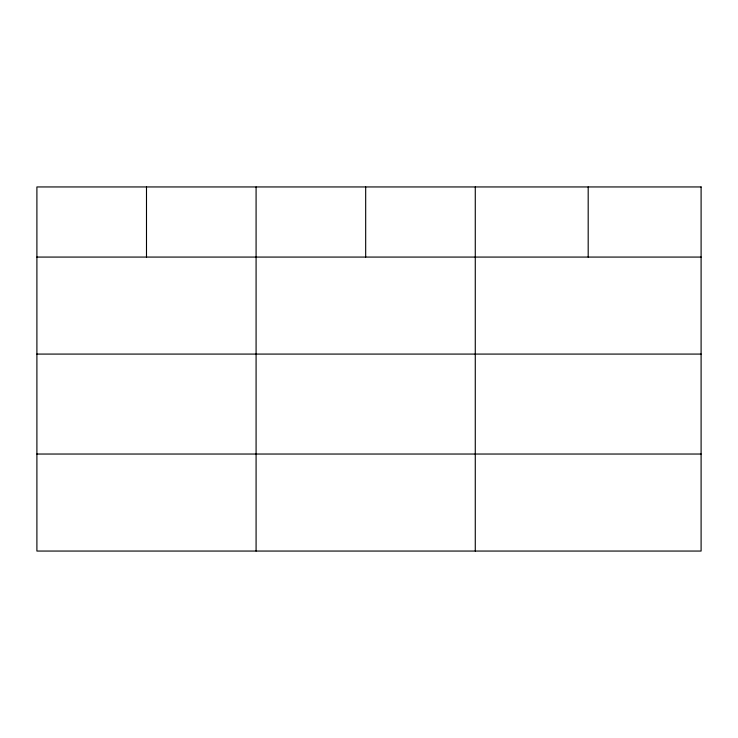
<?xml version="1.0" encoding="UTF-8"?>
<svg xmlns="http://www.w3.org/2000/svg" width="738" height="738" viewBox="0 0 738 738"><rect width="100%" height="100%" fill="white"/><g stroke="black" fill="none" stroke-linecap="round" stroke-linejoin="round"><path stroke-width="1.11" d="M36.9 257.073L701.1 257.073M36.9 354.083L701.1 354.083M36.9 454.036L701.1 454.036M588.186 186.945L588.186 257.073M475.272 186.945L475.272 551.055M365.679 186.945L365.679 257.073M256.086 186.945L256.086 551.055M146.493 186.945L146.493 257.073M701.1 186.945L36.9 186.945L36.9 551.055L701.1 551.055L701.1 186.945"/></g></svg>
